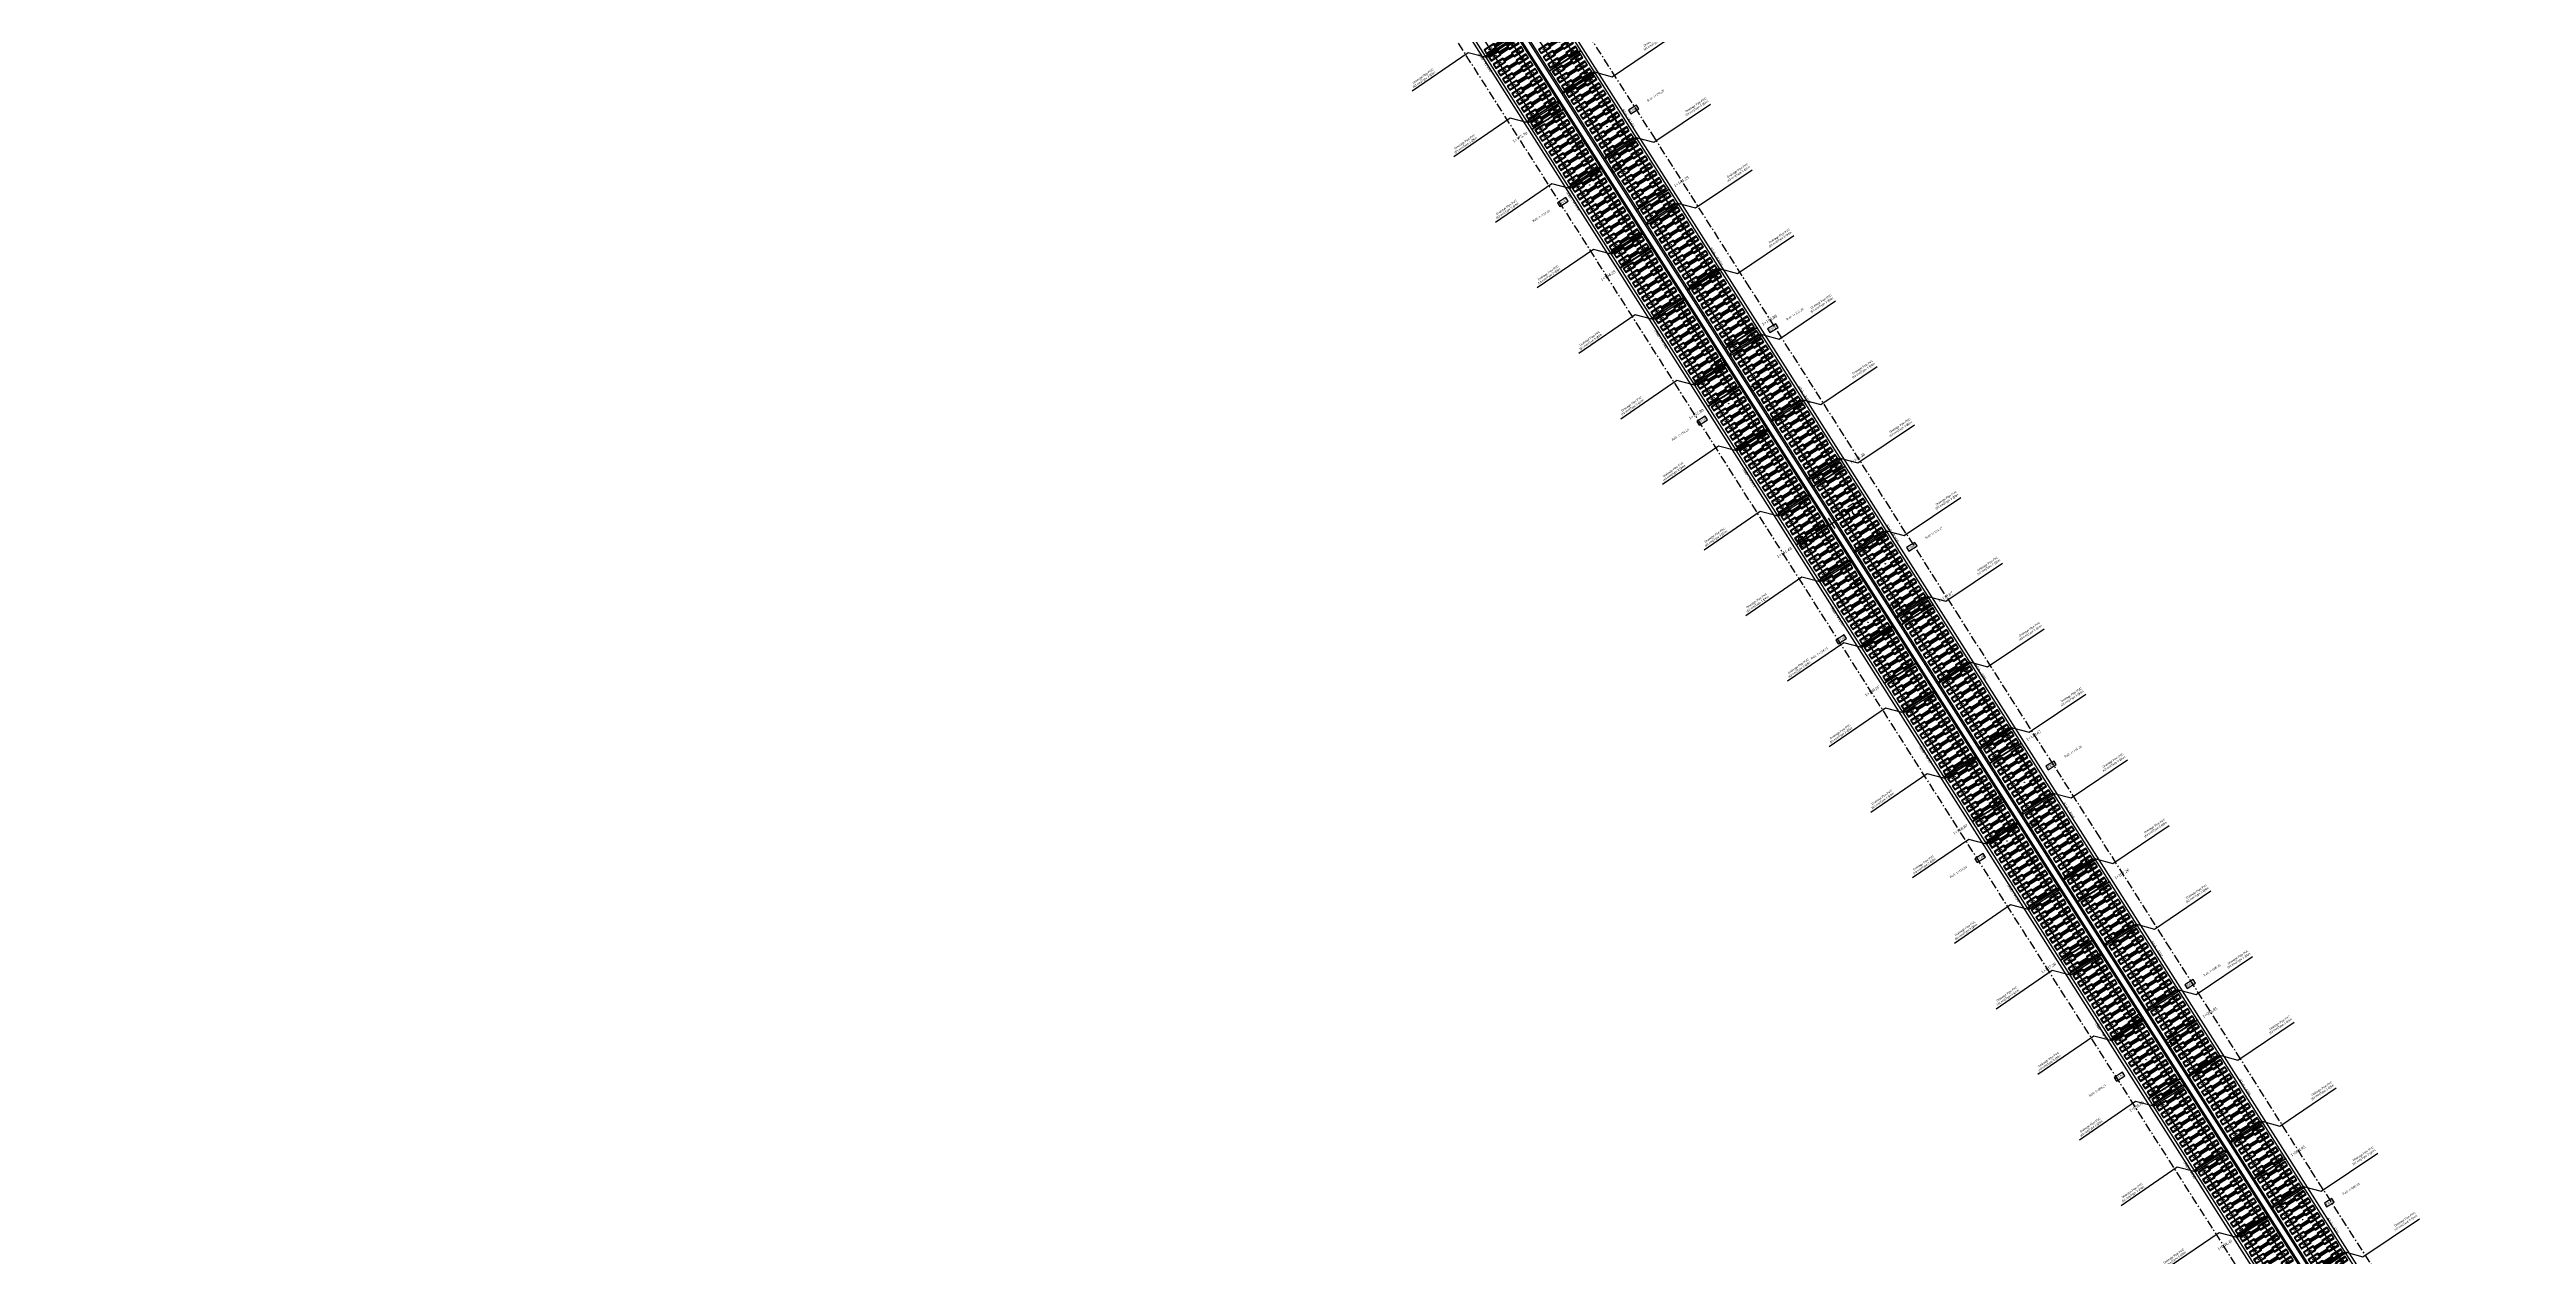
# Model space of a CAD drawing. Header units: metres. Extents: x 0 to 564365, y 0 to 3594889.
# Drawn here: x 563486.2 to 563658.3, y 3594147.1 to 3594231 of the extents above; entities that cross this region are included whole.
import ezdxf
from ezdxf.enums import TextEntityAlignment as Align

# ---------------------------------------------------------------- set-up
doc = ezdxf.new("R2010")
doc.units = ezdxf.units.M
doc.linetypes.add('ACAD_ISO10W100', pattern=[18, 12, -3, 0, -3])
doc.linetypes.add('DASHED2', pattern=[0.375, 0.25, -0.125])
for name, color, linetype in [('2d', 2, 'Continuous'), ('_flg-all slab', 7, 'Continuous'), ('_flg-Bar Divar', 11, 'ACAD_ISO10W100'), ('_flg-Por Konande-Devar', 230, 'Continuous'), ('_flg-por Konande-Vasat', 170, 'Continuous'), ('AG_JOOSH', 7, 'Continuous'), ('AG_Print', 7, 'Continuous'), ('AG_Slab', 7, 'Continuous'), ('C-ROAD-STAN-MAJR', 11, 'Continuous'), ('E Pipe', 5, 'Continuous'), ('Km_Rail', 7, 'Continuous'), ('Km_Slab', 7, 'Continuous'), ('newSTALBL', 1, 'Continuous'), ('Number_Slab', 7, 'Continuous'), ('Rail', 1, 'Continuous'), ('Rail_Gap', 7, 'Continuous'), ('Travers', 7, 'Continuous')]:
    doc.layers.add(name, color=color, linetype=linetype)
doc.styles.add('ND', font='nashkh.shx', dxfattribs={"height": 3})
doc.styles.get("Standard").update_dxf_attribs({"font": 'romantic.ttf'})

# ---------------------------------------------------------------- blocks, each defined once
blk = doc.blocks.new('stalbl')
for p, q in [((0, 0.042), (0, -0.041)), ((0.042, 0), (-0.042, 0))]:
    blk.add_line(p, q)
blk.add_attdef('STAMAN', text='', height=0.0167).set_placement((-0.08, 0), align=Align.MIDDLE_RIGHT)
blk.add_attdef('STAPRE', text='', height=0.0167).set_placement((0.08, 0), align=Align.MIDDLE_LEFT)
blk = doc.blocks.new('AG_slab')
at = {"layer": 'AG_Slab', "color": 1}
for p, q in [((1.3, 0.015), (-1.3, 0.015)), ((1.3, -0.015), (-1.3, -0.015))]:
    blk.add_line(p, q, dxfattribs=at)
at = {"layer": 'AG_Slab', "color": 5}
for p, q in [((-1.3, -0.015), (-1.3, 0.015)), ((1.3, 0.015), (1.3, -0.015))]:
    blk.add_line(p, q, dxfattribs=at)
at = {"layer": 'AG_Slab', "color": 2, "linetype": 'DASHED2'}
blk.add_line((1.3, 0), (-1.3, 0), dxfattribs=at)
at = {"layer": 'AG_Slab', "color": 7}
blk.add_circle((0, 0), 0.03, dxfattribs=at)
blk = doc.blocks.new('AG_Joosh')
at = {"layer": 'AG_JOOSH', "color": 2}
for p, q in [((-0.701, 0.005), (-0.801, 0.005)), ((0.701, 0.005), (0.801, 0.005)), ((-0.701, -0.005), (-0.801, -0.005)), ((0.701, -0.005), (0.801, -0.005))]:
    blk.add_line(p, q, dxfattribs=at)
at = {"layer": 'AG_JOOSH', "color": 7}
blk.add_circle((0, 0), 0.0155, dxfattribs=at)
blk = doc.blocks.new('AG_t')
at = {"layer": 'Travers', "color": 3}
blk.add_lwpolyline([(-0.35, 0.17), (-1.15, 0.17), (-1.15, -0.17), (-0.35, -0.17), (-0.35, 0.17), (-0.38, 0.11), (-1.13, 0.11), (-1.15, 0.17), (-1.13, 0.11), (-1.13, -0.11), (-1.15, -0.17), (-1.13, -0.11), (-0.38, -0.11), (-0.35, -0.17), (-0.38, -0.11), (-0.38, 0.11), (-0.35, 0.17), (-0.35, 0.09), (0.35, 0.09), (0.35, 0.05), (-0.35, 0.05), (-0.35, 0), (0.35, 0), (0.35, -0.05), (-0.35, -0.05), (-0.35, -0.09), (0.35, -0.09), (0.35, -0.17), (1.15, -0.17), (1.15, 0.17), (0.35, 0.17), (0.35, -0.17), (0.38, -0.11), (0.38, 0.11), (0.35, 0.17), (0.38, 0.11), (1.13, 0.11), (1.15, 0.17), (1.13, 0.11), (1.13, -0.11), (1.15, -0.17), (1.13, -0.11), (0.38, -0.11)], dxfattribs=at)
for centre in [(-0.86, 0), (-0.65, 0), (0.65, 0), (0.86, 0)]:
    blk.add_circle(centre, 0.015, dxfattribs=at)
at = {"layer": 'Travers', "color": 7}
blk.add_circle((0, 0), 0.02, dxfattribs=at)
blk = doc.blocks.new('Drainage Pipe E')
at = {"color": 30, "true_color": 0xf26722}
for p, q in [((-0.87, 0.07), (0.85, 0.07)), ((-0.87, 0.07), (0.85, 0.07)), ((0.85, 0.07), (0.52, 0.12)), ((0.52, 0.12), (0.52, 0.07)), ((0.85, 0.07), (0.52, 0.12)), ((0.52, 0.12), (0.52, 0.07))]:
    blk.add_line(p, q, dxfattribs=at)
at = {"layer": '2d', "flags": 128}
blk.add_lwpolyline([(-1.35, 0), (-2.17, 0.89), (-6.92, 0.76)], dxfattribs=at)
at = {"layer": 'E Pipe', "color": 4}
for p, q in [((-1.3, 0.05), (1.29, 0.05)), ((-1.3, 0.05), (1.29, 0.05)), ((-1.31, -0.05), (1.3, -0.05)), ((-1.3, -0.06), (1.29, -0.05))]:
    blk.add_line(p, q, dxfattribs=at)
for centre in [(-1.29, 0), (-1.29, 0), (1.29, 0), (1.29, 0)]:
    blk.add_circle(centre, 0.0546, dxfattribs=at)
at = {"color": 30, "true_color": 0xf26722, "insert": (-0.16, 0.2), "char_height": 0.0993, "attachment_point": 1, "rotation": 0.0181}
blk.add_mtext_dynamic_manual_height_columns('2%', width=1.0082, gutter_width=1, heights=[0], dxfattribs=at)
at = {"layer": '2d', "insert": (-6.89, 0.17), "char_height": 0.141, "width": 2.1135, "attachment_point": 3, "rotation": 180.6503, "style": 'ND'}
blk.add_mtext('{\\f@Arial Unicode MS|b0|i0|c0|p34;Drainage Pipe PVC\\P(63 mm)Type 3 @6m}', dxfattribs=at)
blk = doc.blocks.new('_N-drainage pipe')
at = {"layer": '2d', "flags": 128}
blk.add_lwpolyline([(570000.68, 3594952.86), (569999.69, 3594952.17), (569999.2, 3594947.46)], dxfattribs=at)
at = {"layer": 'E Pipe', "color": 4}
for p, q in [((570000.74, 3594952.9), (570001.09, 3594955.47)), ((570000.74, 3594952.91), (570001.09, 3594955.46))]:
    blk.add_line(p, q, dxfattribs=at)
blk.add_lwpolyline([(570000.64, 3594952.92), (570000.98, 3594955.47)], close=True, dxfattribs=at)
for centre in [(570001.03, 3594955.47), (570001.03, 3594955.47), (570000.69, 3594952.92), (570000.69, 3594952.92)]:
    blk.add_circle(centre, 0.0544, dxfattribs=at)
at = {"layer": '2d', "insert": (569998.9, 3594949.57), "char_height": 0.1405, "width": 2.1055, "attachment_point": 3, "rotation": 84.2858, "style": 'ND'}
blk.add_mtext('{\\f@Arial Unicode MS|b0|i0|c0|p34;Drainage Pipe PVC\\P(63 mm)Type 3 @6m}', dxfattribs=at)

msp = doc.modelspace()

# ---------------------------------------------------------------- linework, layer by layer
at = {"layer": '_flg-all slab', "linetype": 'Continuous', "lineweight": -3}
for p, q in [((563838.161, 3593839.985), (563317.76, 3594658.26)), ((563840.355, 3593841.38), (563319.954, 3594659.655)), ((563835.461, 3593838.268), (563315.06, 3594656.542)), ((563837.655, 3593839.663), (563317.254, 3594657.938))]:
    msp.add_line(p, q, dxfattribs=at)
at = {"layer": '_flg-Bar Divar', "lineweight": -3, "ltscale": 0.05}
for p, q in [((563834.533, 3593837.677), (563314.131, 3594655.952)), ((563597.81, 3594224.733, 1556.206), (563592.964, 3594232.322, 1556.206)), ((563604.377, 3594214.4, 1556.206), (563597.81, 3594224.733, 1556.206)), ((563609.314, 3594206.658, 1556.206), (563604.377, 3594214.4, 1556.206)), ((563614.14, 3594199.058, 1556.206), (563609.314, 3594206.658, 1556.206)), ((563618.983, 3594191.456, 1556.206), (563614.14, 3594199.058, 1556.206)), ((563623.864, 3594183.778, 1556.206), (563618.983, 3594191.456, 1556.206)), ((563628.713, 3594176.172, 1556.206), (563623.864, 3594183.778, 1556.206)), ((563633.606, 3594168.446, 1556.206), (563628.713, 3594176.172, 1556.206)), ((563638.496, 3594160.759, 1556.206), (563633.606, 3594168.446, 1556.206)), ((563643.321, 3594153.131, 1556.206), (563638.496, 3594160.759, 1556.206)), ((563647.993, 3594145.837, 1556.206), (563643.321, 3594153.131, 1556.206))]:
    msp.add_line(p, q, dxfattribs=at)
at = {"layer": '_flg-Por Konande-Devar', "linetype": 'Continuous', "lineweight": -3}
for p, q in [((563840.524, 3593841.488), (563320.123, 3594659.762)), ((563835.292, 3593838.16), (563314.891, 3594656.435))]:
    msp.add_line(p, q, dxfattribs=at)
at = {"layer": '_flg-por Konande-Vasat'}
for p, q in [((563837.739, 3593839.717), (563317.338, 3594657.991)), ((563838.077, 3593839.931), (563317.675, 3594658.206))]:
    msp.add_line(p, q, dxfattribs=at)
at = {"layer": 'Rail'}
for points in [[(563593.816, 3594225.215), (563584.156, 3594240.403)], [(563595.083, 3594226.021), (563585.424, 3594241.209)], [(563592.611, 3594221.146), (563582.951, 3594236.335)], [(563593.878, 3594221.952), (563584.219, 3594237.141)], [(563604.748, 3594210.824), (563595.089, 3594226.012)], [(563603.481, 3594210.018), (563593.821, 3594225.206)], [(563602.276, 3594205.949), (563592.616, 3594221.138)], [(563603.543, 3594206.755), (563593.884, 3594221.944)], [(563614.413, 3594195.627), (563604.753, 3594210.815)], [(563613.146, 3594194.821), (563603.486, 3594210.009)], [(563611.941, 3594190.752), (563602.281, 3594205.941)], [(563613.208, 3594191.558), (563603.549, 3594206.747)], [(563624.078, 3594180.43), (563614.418, 3594195.618)], [(563622.811, 3594179.624), (563613.151, 3594194.812)], [(563621.606, 3594175.555), (563611.946, 3594190.744)], [(563622.873, 3594176.361), (563613.213, 3594191.55)], [(563632.475, 3594164.426), (563622.816, 3594179.615)], [(563633.743, 3594165.233), (563624.083, 3594180.421)], [(563632.538, 3594161.164), (563622.878, 3594176.353)], [(563631.27, 3594160.358), (563621.611, 3594175.547)], [(563642.14, 3594149.229), (563632.481, 3594164.418)], [(563643.408, 3594150.035), (563633.748, 3594165.224)], [(563642.203, 3594145.967), (563632.543, 3594161.156)], [(563640.935, 3594145.161), (563631.276, 3594160.35)], [(563651.805, 3594134.032), (563642.146, 3594149.221)], [(563653.073, 3594134.838), (563643.413, 3594150.027)]]:
    msp.add_lwpolyline(points, dxfattribs=at)
at = {"layer": 'Rail_Gap', "color": 210}
for points in [[(563596.106, 3594226.487), (563596.672, 3594226.848), (563596.511, 3594227.101), (563595.945, 3594226.74)], [(563592.405, 3594224.134), (563592.948, 3594224.479), (563592.787, 3594224.732), (563592.244, 3594224.387)], [(563594.883, 3594222.407), (563595.485, 3594222.791), (563595.324, 3594223.044), (563594.722, 3594222.661)], [(563591.182, 3594220.054), (563591.761, 3594220.422), (563591.6, 3594220.675), (563591.021, 3594220.307)], [(563605.768, 3594211.288), (563606.34, 3594211.652), (563606.179, 3594211.906), (563605.607, 3594211.541)], [(563602.067, 3594208.935), (563602.615, 3594209.284), (563602.454, 3594209.537), (563601.906, 3594209.188)], [(563604.551, 3594207.212), (563605.147, 3594207.592), (563604.986, 3594207.845), (563604.39, 3594207.465)], [(563600.85, 3594204.859), (563601.423, 3594205.223), (563601.262, 3594205.476), (563600.689, 3594205.112)], [(563615.43, 3594196.089), (563616.008, 3594196.457), (563615.847, 3594196.711), (563615.269, 3594196.343)], [(563611.729, 3594193.736), (563612.283, 3594194.088), (563612.122, 3594194.342), (563611.568, 3594193.989)], [(563614.213, 3594192.013), (563614.815, 3594192.397), (563614.654, 3594192.65), (563614.052, 3594192.266)], [(563610.512, 3594189.66), (563611.09, 3594190.028), (563610.929, 3594190.281), (563610.351, 3594189.913)], [(563625.098, 3594180.894), (563625.67, 3594181.258), (563625.509, 3594181.512), (563624.937, 3594181.147)], [(563621.397, 3594178.541), (563621.945, 3594178.89), (563621.784, 3594179.143), (563621.236, 3594178.794)], [(563623.874, 3594176.814), (563624.483, 3594177.202), (563624.322, 3594177.455), (563623.713, 3594177.068)], [(563620.174, 3594174.461), (563620.758, 3594174.833), (563620.597, 3594175.086), (563620.013, 3594174.714)], [(563634.762, 3594165.697), (563635.335, 3594166.061), (563635.174, 3594166.315), (563634.601, 3594165.95)], [(563631.062, 3594163.344), (563631.61, 3594163.693), (563631.449, 3594163.946), (563630.901, 3594163.597)], [(563633.542, 3594161.619), (563634.145, 3594162.003), (563633.984, 3594162.256), (563633.381, 3594161.872)], [(563629.842, 3594159.266), (563630.42, 3594159.634), (563630.259, 3594159.887), (563629.681, 3594159.519)], [(563644.454, 3594150.517), (563644.973, 3594150.847), (563644.812, 3594151.1), (563644.293, 3594150.771)], [(563640.754, 3594148.164), (563641.248, 3594148.478), (563641.087, 3594148.731), (563640.593, 3594148.417)]]:
    msp.add_lwpolyline(points, close=True, dxfattribs=at)

# ---------------------------------------------------------------- block references
at = {"rotation": 310.4543852449801}
for p in [(-2541736.145, 1695398.868), (-2541733.247, 1695394.311), (-2541730.349, 1695389.755), (-2541727.451, 1695385.198), (-2541724.554, 1695380.642), (-2541721.656, 1695376.085), (-2541718.758, 1695371.528), (-2541715.86, 1695366.972), (-2541712.962, 1695362.415), (-2541710.064, 1695357.859), (-2541707.166, 1695353.302), (-2541704.269, 1695348.746), (-2541701.371, 1695344.189), (-2541698.473, 1695339.632), (-2541695.575, 1695335.076), (-2541692.677, 1695330.519), (-2541689.779, 1695325.963), (-2541686.881, 1695321.406), (-2541683.983, 1695316.849)]:
    msp.add_blockref('_N-drainage pipe', p, dxfattribs=at)
at = {"layer": 'AG_JOOSH', "rotation": 32.4552927846295}
for p in [(563594.452, 3594225.613), (563593.247, 3594221.545), (563604.117, 3594210.416), (563602.912, 3594206.348), (563613.782, 3594195.219), (563612.577, 3594191.151), (563623.447, 3594180.022), (563622.242, 3594175.954), (563633.112, 3594164.825), (563631.907, 3594160.757), (563642.777, 3594149.628)]:
    msp.add_blockref('AG_Joosh', p, dxfattribs=at)
at = {"layer": 'AG_Print'}
for p, rotation in [((563586.966, 3594231.422), 32.4552927846295), ((563587.288, 3594230.916), 32.4552927846295), ((563587.61, 3594230.409), 32.4552927846295), ((563590.747, 3594231.44), 32.4552927846295), ((563591.069, 3594230.934), 32.4552927846295), ((563591.391, 3594230.427), 32.4552927846295), ((563587.932, 3594229.903), 32.45529278939575), ((563588.254, 3594229.397), 32.4552927846295), ((563588.576, 3594228.89), 32.4552927846295), ((563591.713, 3594229.921), 32.4552927846295), ((563592.035, 3594229.415), 32.45529278939575), ((563592.357, 3594228.908), 32.4552927846295), ((563588.898, 3594228.384), 32.4552927846295), ((563589.22, 3594227.878), 32.4552927846295), ((563589.542, 3594227.372), 32.4552927846295), ((563592.679, 3594228.402), 32.45529278939575), ((563593.001, 3594227.896), 32.4552927846295), ((563593.323, 3594227.39), 32.4552927846295), ((563589.864, 3594226.865), 32.4552927846295), ((563590.186, 3594226.359), 32.45529278939575), ((563590.508, 3594225.853), 32.4552927846295), ((563590.83, 3594225.346), 32.4552927846295), ((563593.645, 3594226.883), 32.4552927846295), ((563593.967, 3594226.377), 32.4552927846295), ((563594.289, 3594225.871), 32.4552927846295), ((563594.616, 3594225.356), 32.4552927846295), ((563591.152, 3594224.84), 32.4552927846295), ((563591.474, 3594224.334), 32.4552927846295), ((563591.796, 3594223.828), 32.4552927846295), ((563594.938, 3594224.85), 32.4552927846295), ((563595.26, 3594224.343), 32.4552927846295), ((563595.582, 3594223.837), 32.45529278939575), ((563592.118, 3594223.321), 32.4552927846295), ((563592.44, 3594222.815), 32.4552927846295), ((563592.762, 3594222.309), 32.4552927846295), ((563593.084, 3594221.802), 32.4552927846295), ((563595.904, 3594223.331), 32.4552927846295), ((563596.226, 3594222.825), 32.4552927846295), ((563596.548, 3594222.318), 32.4552927846295), ((563596.87, 3594221.812), 32.4552927846295), ((563593.411, 3594221.288), 32.4552927846295), ((563593.733, 3594220.781), 32.45529278939575), ((563594.055, 3594220.275), 32.4552927846295), ((563597.192, 3594221.306), 32.4552927846295), ((563597.514, 3594220.799), 32.4552927846295), ((563597.836, 3594220.293), 32.45529278939575), ((563594.377, 3594219.769), 32.4552927846295), ((563594.699, 3594219.263), 32.4552927846295), ((563595.021, 3594218.756), 32.4552927846295), ((563598.158, 3594219.787), 32.4552927846295), ((563598.48, 3594219.281), 32.45529278939575), ((563598.802, 3594218.774), 32.4552927846295), ((563595.343, 3594218.25), 32.4552927846295), ((563595.665, 3594217.744), 32.4552927846295), ((563595.987, 3594217.237), 32.45529278939575), ((563596.309, 3594216.731), 32.4552927846295), ((563599.124, 3594218.268), 32.4552927846295), ((563599.446, 3594217.762), 32.4552927846295), ((563599.768, 3594217.255), 32.4552927846295), ((563600.09, 3594216.749), 32.4552927846295), ((563596.631, 3594216.225), 32.4552927846295), ((563596.953, 3594215.719), 32.4552927846295), ((563597.275, 3594215.212), 32.4552927846295), ((563600.412, 3594216.243), 32.4552927846295), ((563600.734, 3594215.737), 32.45529278939575), ((563601.056, 3594215.23), 32.4552927846295), ((563597.597, 3594214.706), 32.4552927846295), ((563597.919, 3594214.2), 32.4552927846295), ((563598.241, 3594213.693), 32.4552927846295), ((563598.563, 3594213.187), 32.4552927846295), ((563601.378, 3594214.724), 32.4552927846295), ((563601.7, 3594214.218), 32.4552927846295), ((563602.022, 3594213.711), 32.4552927846295), ((563602.343, 3594213.205), 32.4552927846295), ((563598.885, 3594212.681), 32.45529278939575), ((563599.207, 3594212.175), 32.4552927846295), ((563599.529, 3594211.668), 32.4552927846295), ((563602.665, 3594212.699), 32.4552927846295), ((563602.987, 3594212.193), 32.4552927846295), ((563603.309, 3594211.686), 32.4552927846295), ((563599.851, 3594211.162), 32.4552927846295), ((563600.173, 3594210.656), 32.4552927846295), ((563600.495, 3594210.149), 32.4552927846295), ((563603.631, 3594211.18), 32.45529278939575), ((563603.953, 3594210.674), 32.4552927846295), ((563604.281, 3594210.159), 32.45529278939575), ((563600.817, 3594209.643), 32.4552927846295), ((563601.139, 3594209.137), 32.4552927846295), ((563601.461, 3594208.63), 32.4552927846295), ((563601.783, 3594208.124), 32.45529278939575), ((563604.603, 3594209.653), 32.4552927846295), ((563604.925, 3594209.146), 32.4552927846295), ((563605.247, 3594208.64), 32.4552927846295), ((563605.569, 3594208.134), 32.4552927846295), ((563602.105, 3594207.618), 32.4552927846295), ((563602.426, 3594207.112), 32.4552927846295), ((563602.748, 3594206.605), 32.4552927846295), ((563605.891, 3594207.628), 32.4552927846295), ((563606.213, 3594207.121), 32.4552927846295), ((563606.535, 3594206.615), 32.45529278939575), ((563603.076, 3594206.091), 32.4552927846295), ((563603.398, 3594205.584), 32.4552927846295), ((563603.72, 3594205.078), 32.4552927846295), ((563604.042, 3594204.572), 32.4552927846295), ((563606.857, 3594206.109), 32.4552927846295), ((563607.179, 3594205.602), 32.45529278939575), ((563607.501, 3594205.096), 32.4552927846295), ((563607.823, 3594204.59), 32.4552927846295), ((563604.364, 3594204.065), 32.4552927846295), ((563604.686, 3594203.559), 32.45529278939575), ((563605.008, 3594203.053), 32.4552927846295), ((563608.145, 3594204.084), 32.4552927846295), ((563608.467, 3594203.577), 32.4552927846295), ((563608.789, 3594203.071), 32.4552927846295), ((563605.33, 3594202.547), 32.4552927846295), ((563605.652, 3594202.04), 32.4552927846295), ((563605.974, 3594201.534), 32.4552927846295), ((563609.111, 3594202.565), 32.4552927846295), ((563609.433, 3594202.058), 32.45529278939575), ((563609.755, 3594201.552), 32.4552927846295), ((563606.296, 3594201.028), 32.4552927846295), ((563606.618, 3594200.521), 32.4552927846295), ((563606.94, 3594200.015), 32.4552927846295), ((563607.262, 3594199.509), 32.4552927846295), ((563610.076, 3594201.046), 32.4552927846295), ((563610.398, 3594200.54), 32.4552927846295), ((563610.72, 3594200.033), 32.4552927846295), ((563611.042, 3594199.527), 32.4552927846295), ((563607.584, 3594199.003), 32.45529278939575), ((563607.906, 3594198.496), 32.4552927846295), ((563608.228, 3594197.99), 32.4552927846295), ((563611.364, 3594199.021), 32.4552927846295), ((563611.686, 3594198.514), 32.45529278939575), ((563612.008, 3594198.008), 32.4552927846295), ((563608.55, 3594197.484), 32.4552927846295), ((563608.872, 3594196.977), 32.4552927846295), ((563609.194, 3594196.471), 32.4552927846295), ((563609.516, 3594195.965), 32.4552927846295), ((563612.33, 3594197.502), 32.4552927846295), ((563612.652, 3594196.996), 32.4552927846295), ((563612.974, 3594196.489), 32.4552927846295), ((563613.296, 3594195.983), 32.4552927846295), ((563609.838, 3594195.459), 32.4552927846295), ((563610.159, 3594194.952), 32.4552927846295), ((563610.481, 3594194.446), 32.45529278939575), ((563613.618, 3594195.477), 32.4552927846295), ((563613.946, 3594194.962), 32.4552927846295), ((563614.268, 3594194.456), 32.4552927846295), ((563610.803, 3594193.94), 32.4552927846295), ((563611.125, 3594193.433), 32.4552927846295), ((563611.447, 3594192.927), 32.4552927846295), ((563614.59, 3594193.949), 32.4552927846295), ((563614.912, 3594193.443), 32.4552927846295), ((563615.234, 3594192.937), 32.45529278939575), ((563611.769, 3594192.421), 32.4552927846295), ((563612.091, 3594191.915), 32.4552927846295), ((563612.413, 3594191.408), 32.4552927846295), ((563612.741, 3594190.894), 32.4552927846295), ((563615.556, 3594192.431), 32.4552927846295), ((563615.878, 3594191.924), 32.4552927846295), ((563616.2, 3594191.418), 32.4552927846295), ((563616.522, 3594190.912), 32.4552927846295), ((563613.063, 3594190.387), 32.4552927846295), ((563613.385, 3594189.881), 32.45529278939575), ((563613.707, 3594189.375), 32.4552927846295), ((563616.844, 3594190.405), 32.4552927846295), ((563617.166, 3594189.899), 32.4552927846295), ((563617.488, 3594189.393), 32.4552927846295), ((563614.029, 3594188.868), 32.4552927846295), ((563614.351, 3594188.362), 32.4552927846295), ((563614.673, 3594187.856), 32.4552927846295), ((563617.809, 3594188.887), 32.4552927846295), ((563618.131, 3594188.38), 32.45529278939575), ((563618.453, 3594187.874), 32.4552927846295), ((563618.775, 3594187.368), 32.4552927846295), ((563614.995, 3594187.35), 32.4552927846295), ((563615.317, 3594186.843), 32.4552927846295), ((563615.639, 3594186.337), 32.4552927846295), ((563615.961, 3594185.831), 32.4552927846295), ((563619.097, 3594186.861), 32.4552927846295), ((563619.419, 3594186.355), 32.4552927846295), ((563619.741, 3594185.849), 32.4552927846295), ((563616.283, 3594185.324), 32.45529278939575), ((563616.605, 3594184.818), 32.4552927846295), ((563616.927, 3594184.312), 32.4552927846295), ((563620.063, 3594185.343), 32.4552927846295), ((563620.385, 3594184.836), 32.45529278939575), ((563620.707, 3594184.33), 32.4552927846295), ((563617.249, 3594183.806), 32.4552927846295), ((563617.571, 3594183.299), 32.4552927846295), ((563617.892, 3594182.793), 32.4552927846295), ((563618.214, 3594182.287), 32.4552927846295), ((563621.029, 3594183.824), 32.4552927846295), ((563621.351, 3594183.317), 32.4552927846295), ((563621.673, 3594182.811), 32.4552927846295), ((563621.995, 3594182.305), 32.4552927846295), ((563618.536, 3594181.78), 32.45529278939575), ((563618.858, 3594181.274), 32.4552927846295), ((563619.18, 3594180.768), 32.45529278939575), ((563622.317, 3594181.799), 32.4552927846295), ((563622.639, 3594181.292), 32.4552927846295), ((563622.961, 3594180.786), 32.4552927846295), ((563619.502, 3594180.262), 32.4552927846295), ((563619.824, 3594179.755), 32.4552927846295), ((563620.146, 3594179.249), 32.4552927846295), ((563623.283, 3594180.28), 32.4552927846295), ((563623.611, 3594179.765), 32.4552927846295), ((563623.933, 3594179.259), 32.45529278939575), ((563624.255, 3594178.752), 32.4552927846295), ((563620.468, 3594178.743), 32.4552927846295), ((563620.79, 3594178.236), 32.4552927846295), ((563621.112, 3594177.73), 32.4552927846295), ((563621.434, 3594177.224), 32.45529278939575), ((563624.577, 3594178.246), 32.4552927846295), ((563624.899, 3594177.74), 32.4552927846295), ((563625.221, 3594177.234), 32.4552927846295), ((563621.756, 3594176.718), 32.4552927846295), ((563622.078, 3594176.211), 32.4552927846295), ((563622.406, 3594175.697), 32.4552927846295), ((563625.542, 3594176.727), 32.4552927846295), ((563625.864, 3594176.221), 32.4552927846295), ((563626.186, 3594175.715), 32.45529278939575), ((563622.728, 3594175.19), 32.4552927846295), ((563623.05, 3594174.684), 32.4552927846295), ((563623.372, 3594174.178), 32.4552927846295), ((563623.694, 3594173.671), 32.4552927846295), ((563626.508, 3594175.208), 32.4552927846295), ((563626.83, 3594174.702), 32.4552927846295), ((563627.152, 3594174.196), 32.4552927846295), ((563627.474, 3594173.69), 32.4552927846295), ((563624.016, 3594173.165), 32.4552927846295), ((563624.338, 3594172.659), 32.4552927846295), ((563624.66, 3594172.153), 32.4552927846295), ((563627.796, 3594173.183), 32.4552927846295), ((563628.118, 3594172.677), 32.4552927846295), ((563628.44, 3594172.171), 32.4552927846295), ((563624.982, 3594171.646), 32.45529278939575), ((563625.304, 3594171.14), 32.4552927846295), ((563625.625, 3594170.634), 32.4552927846295), ((563628.762, 3594171.664), 32.4552927846295), ((563629.084, 3594171.158), 32.45529278939575), ((563629.406, 3594170.652), 32.4552927846295), ((563629.728, 3594170.146), 32.4552927846295), ((563625.947, 3594170.127), 32.4552927846295), ((563626.269, 3594169.621), 32.4552927846295), ((563626.591, 3594169.115), 32.4552927846295), ((563626.913, 3594168.609), 32.4552927846295), ((563630.05, 3594169.639), 32.4552927846295), ((563630.372, 3594169.133), 32.4552927846295), ((563630.694, 3594168.627), 32.4552927846295), ((563627.235, 3594168.102), 32.45529278939575), ((563627.557, 3594167.596), 32.4552927846295), ((563627.879, 3594167.09), 32.4552927846295), ((563631.016, 3594168.12), 32.4552927846295), ((563631.338, 3594167.614), 32.4552927846295), ((563631.66, 3594167.108), 32.4552927846295), ((563628.201, 3594166.583), 32.4552927846295), ((563628.523, 3594166.077), 32.4552927846295), ((563628.845, 3594165.571), 32.4552927846295), ((563629.167, 3594165.065), 32.4552927846295), ((563631.982, 3594166.602), 32.45529278939575), ((563632.304, 3594166.095), 32.4552927846295), ((563632.626, 3594165.589), 32.4552927846295), ((563632.948, 3594165.083), 32.4552927846295), ((563629.489, 3594164.558), 32.4552927846295), ((563629.811, 3594164.052), 32.4552927846295), ((563630.133, 3594163.546), 32.45529278939575), ((563633.276, 3594164.568), 32.4552927846295), ((563633.597, 3594164.062), 32.4552927846295), ((563633.919, 3594163.555), 32.4552927846295), ((563630.455, 3594163.039), 32.4552927846295), ((563630.777, 3594162.533), 32.4552927846295), ((563631.099, 3594162.027), 32.4552927846295), ((563634.241, 3594163.049), 32.4552927846295), ((563634.563, 3594162.543), 32.4552927846295), ((563634.885, 3594162.036), 32.45529278939575), ((563631.421, 3594161.521), 32.4552927846295), ((563631.743, 3594161.014), 32.4552927846295), ((563632.071, 3594160.5), 32.4552927846295), ((563632.393, 3594159.993), 32.4552927846295), ((563635.207, 3594161.53), 32.4552927846295), ((563635.529, 3594161.024), 32.4552927846295), ((563635.851, 3594160.518), 32.4552927846295), ((563636.173, 3594160.011), 32.4552927846295), ((563632.715, 3594159.487), 32.4552927846295), ((563633.037, 3594158.981), 32.45529278939575), ((563633.358, 3594158.474), 32.4552927846295), ((563636.495, 3594159.505), 32.4552927846295), ((563636.817, 3594158.999), 32.4552927846295), ((563637.139, 3594158.492), 32.4552927846295), ((563633.68, 3594157.968), 32.45529278939575), ((563634.002, 3594157.462), 32.4552927846295), ((563634.324, 3594156.956), 32.4552927846295), ((563634.646, 3594156.449), 32.4552927846295), ((563637.461, 3594157.986), 32.4552927846295), ((563637.783, 3594157.48), 32.45529278939575), ((563638.105, 3594156.974), 32.4552927846295), ((563638.427, 3594156.467), 32.4552927846295), ((563634.968, 3594155.943), 32.4552927846295), ((563635.29, 3594155.437), 32.4552927846295), ((563635.612, 3594154.93), 32.4552927846295), ((563638.749, 3594155.961), 32.4552927846295), ((563639.071, 3594155.455), 32.4552927846295), ((563639.393, 3594154.948), 32.4552927846295), ((563635.934, 3594154.424), 32.45529278939575), ((563636.256, 3594153.918), 32.4552927846295), ((563636.578, 3594153.412), 32.4552927846295), ((563639.715, 3594154.442), 32.4552927846295), ((563640.037, 3594153.936), 32.4552927846295), ((563640.359, 3594153.43), 32.4552927846295), ((563636.9, 3594152.905), 32.4552927846295), ((563637.222, 3594152.399), 32.4552927846295), ((563637.544, 3594151.893), 32.4552927846295), ((563637.866, 3594151.386), 32.4552927846295), ((563640.681, 3594152.923), 32.45529278939575), ((563641.003, 3594152.417), 32.4552927846295), ((563641.325, 3594151.911), 32.4552927846295), ((563641.647, 3594151.404), 32.4552927846295), ((563638.188, 3594150.88), 32.4552927846295), ((563638.51, 3594150.374), 32.4552927846295), ((563638.832, 3594149.868), 32.45529278939575), ((563641.969, 3594150.898), 32.4552927846295), ((563642.291, 3594150.392), 32.4552927846295), ((563642.613, 3594149.886), 32.4552927846295), ((563639.154, 3594149.361), 32.4552927846295), ((563639.476, 3594148.855), 32.4552927846295), ((563639.798, 3594148.349), 32.4552927846295), ((563640.12, 3594147.842), 32.4552927846295), ((563642.94, 3594149.371), 32.4552927846295), ((563643.262, 3594148.865), 32.4552927846295), ((563643.584, 3594148.358), 32.45529278939575), ((563643.906, 3594147.852), 32.4552927846295), ((563640.442, 3594147.336), 32.4552927846295), ((563640.764, 3594146.83), 32.4552927846295), ((563641.086, 3594146.324), 32.45529278939575), ((563644.228, 3594147.346), 32.4552927846295), ((563644.55, 3594146.839), 32.4552927846295), ((563644.872, 3594146.333), 32.4552927846295)]:
    msp.add_blockref('AG_t', p, dxfattribs=dict(at, rotation=rotation))
at = {"layer": 'AG_Slab'}
for p, rotation in [((563591.551, 3594230.176), 32.45529277986325), ((563590.346, 3594226.107), 32.45529277986325), ((563597.672, 3594220.551), 32.4552927846295), ((563596.467, 3594216.483), 32.4552927846295), ((563603.793, 3594210.926), 32.45529277986325), ((563602.588, 3594206.858), 32.45529277986325), ((563609.914, 3594201.302), 32.4552927846295), ((563608.709, 3594197.233), 32.4552927846295), ((563616.035, 3594191.677), 32.4552927846295), ((563614.83, 3594187.608), 32.45529277986325), ((563622.156, 3594182.052), 32.4552927846295), ((563620.951, 3594177.984), 32.4552927846295), ((563628.277, 3594172.427), 32.4552927846295), ((563627.072, 3594168.359), 32.45529277986325), ((563634.398, 3594162.802), 32.45529277986325), ((563633.193, 3594158.734), 32.4552927846295), ((563640.519, 3594153.178), 32.4552927846295), ((563639.314, 3594149.109), 32.4552927846295)]:
    msp.add_blockref('AG_slab', p, dxfattribs=dict(at, rotation=rotation))
at = {"layer": 'C-ROAD-STAN-MAJR', "color": 11, "linetype": 'Continuous', "lineweight": -3, "xscale": 0.9962075155305835, "yscale": 0.9962075155305835, "zscale": 0.9962075155305835, "rotation": 212.4552858197466}
for p in [(563592.516, 3594228.659), (563595.413, 3594224.102), (563598.311, 3594219.545), (563601.209, 3594214.989), (563604.107, 3594210.432), (563607.005, 3594205.876), (563609.588, 3594201.814), (563612.801, 3594196.763), (563615.698, 3594192.206), (563618.596, 3594187.649), (563621.494, 3594183.093), (563624.392, 3594178.536), (563627.29, 3594173.98), (563630.188, 3594169.423), (563633.086, 3594164.866), (563635.983, 3594160.31), (563638.899, 3594155.725), (563641.779, 3594151.197), (563644.677, 3594146.64)]:
    msp.add_blockref('Drainage Pipe E', p, dxfattribs=at)
at = {"layer": 'newSTALBL'}
ref = msp.add_blockref('stalbl', (563610.071, 3594198.034), dxfattribs=dict(at, xscale=10, yscale=10, zscale=10, rotation=212.4634002966061))
ref.add_attrib('STAMAN', '26', dxfattribs={"height": 0.833, "rotation": 212.4634}).set_placement((563610.556, 3594198.837), align=Align.RIGHT)
ref.add_attrib('STAPRE', '200', (563609.138, 3594197.935), dxfattribs={"height": 0.833, "rotation": 212.4634})

# ---------------------------------------------------------------- texts
at = {"layer": 'Km_Rail', "color": 1}
for s, p in [('Rail: 1+170.29', (563597.827, 3594227.76)), ('Rail: 1+170.29', (563589.872, 3594219.398)), ('Rail: 1+152.28', (563607.492, 3594212.563)), ('Rail: 1+152.28', (563599.537, 3594204.201)), ('Rail: 1+134.27', (563617.157, 3594197.366)), ('Rail: 1+134.27', (563609.202, 3594189.004)), ('Rail: 1+116.26', (563626.822, 3594182.169)), ('Rail: 1+116.26', (563618.867, 3594173.807)), ('Rail: 1+098.25', (563636.487, 3594166.972)), ('Rail: 1+098.25', (563628.532, 3594158.61)), ('Rail: 1+080.24', (563646.152, 3594151.775))]:
    msp.add_text(s, height=0.15, rotation=32.45529, dxfattribs=at).set_placement(p, align=Align.MIDDLE_CENTER)
at = {"layer": 'Km_Slab', "color": 11}
for s, p in [('1+175.70', (563588.405, 3594224.873)), ('1+164.29', (563599.612, 3594221.785)), ('1+164.29', (563594.526, 3594215.248)), ('1+152.89', (563605.734, 3594212.161)), ('1+152.89', (563600.647, 3594205.624)), ('1+141.48', (563611.855, 3594202.536)), ('1+141.48', (563606.768, 3594195.999)), ('1+130.07', (563617.976, 3594192.911)), ('1+130.07', (563612.889, 3594186.374)), ('1+118.67', (563624.097, 3594183.286)), ('1+118.67', (563619.01, 3594176.749)), ('1+107.26', (563630.218, 3594173.661)), ('1+107.26', (563625.132, 3594167.125)), ('1+095.85', (563636.339, 3594164.037)), ('1+095.85', (563631.253, 3594157.5)), ('1+084.45', (563642.46, 3594154.412)), ('1+084.45', (563637.374, 3594147.875))]:
    msp.add_text(s, height=0.2, rotation=32.45529, dxfattribs=at).set_placement(p, align=Align.MIDDLE_CENTER)
at = {"layer": 'Number_Slab', "color": 230}
for s, rotation, p in [('Slab : W104', 302.45529, (563585.977, 3594230.088)), ('Slab : E103', 302.45529, (563595.919, 3594226.195)), ('Slab : W103', 302.4553, (563592.098, 3594220.463)), ('Slab : E102', 302.45529, (563602.04, 3594216.57)), ('Slab : W102', 302.45529, (563598.219, 3594210.839)), ('Slab : E101', 302.45529, (563608.161, 3594206.946)), ('Slab : W101', 302.45529, (563604.34, 3594201.214)), ('Slab : E100', 302.4553, (563614.282, 3594197.321)), ('Slab : W100', 302.45529, (563610.462, 3594191.589)), ('Slab : E99', 302.45529, (563620.403, 3594187.696)), ('Slab : W99', 302.45529, (563616.583, 3594181.964)), ('Slab : E98', 302.4553, (563626.525, 3594178.071)), ('Slab : W98', 302.45529, (563622.704, 3594172.339)), ('Slab : E97', 302.45529, (563632.646, 3594168.447)), ('Slab : W97', 302.45529, (563628.825, 3594162.715)), ('Slab : E96', 302.4553, (563638.767, 3594158.822)), ('Slab : W96', 302.45529, (563634.946, 3594153.09)), ('Slab : E95', 302.45529, (563644.888, 3594149.197))]:
    msp.add_text(s, height=0.2, rotation=rotation, dxfattribs=at).set_placement(p, align=Align.MIDDLE_CENTER)
at = {"layer": 'Rail_Gap', "color": 200}
for s, p in [('ER66', (563596.309, 3594226.794)), ('EL66', (563592.596, 3594224.433)), ('WR67', (563595.104, 3594222.726)), ('WL67', (563591.391, 3594220.364)), ('ER65', (563605.973, 3594211.597)), ('EL65', (563602.261, 3594209.236)), ('WR66', (563604.769, 3594207.529)), ('WL66', (563601.056, 3594205.167)), ('ER64', (563615.638, 3594196.4)), ('EL64', (563611.926, 3594194.039)), ('WR65', (563614.433, 3594192.332)), ('WL65', (563610.721, 3594189.97)), ('ER63', (563625.303, 3594181.203)), ('EL63', (563621.591, 3594178.842)), ('WR64', (563624.098, 3594177.135)), ('WL64', (563620.386, 3594174.773)), ('ER62', (563634.968, 3594166.006)), ('EL62', (563631.255, 3594163.645)), ('WR63', (563633.763, 3594161.938)), ('WL63', (563630.05, 3594159.576)), ('ER61', (563644.633, 3594150.809)), ('EL61', (563640.92, 3594148.448))]:
    msp.add_text(s, height=0.15, rotation=32.45529, dxfattribs=at).set_placement(p, align=Align.MIDDLE_CENTER)

doc.saveas('drawing.dxf')
